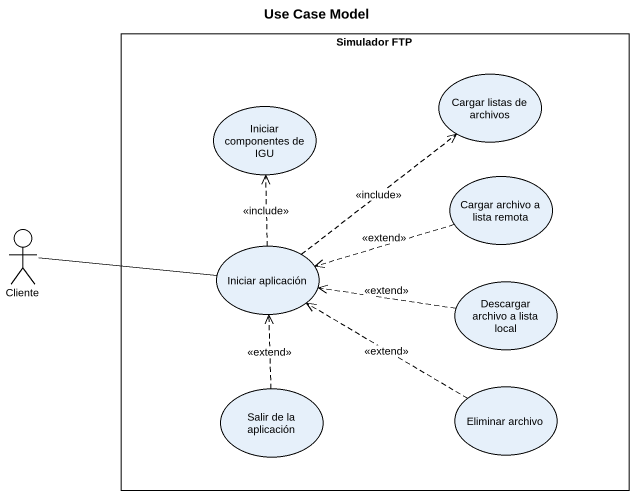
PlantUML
@startuml
title Use Case Model
rectangle "Simulador FTP" as Simulador_FTP {
  usecase "Cargar listas de archivos" as Cargar_listas_de_archivos
  usecase "Iniciar componentes de IGU" as Iniciar_componentes_de_IGU
  usecase "Cargar archivo a lista remota" as Cargar_archivo_a_lista
  usecase "Iniciar aplicación" as Iniciar_aplicación
  usecase "Descargar archivo a lista local" as Descargar_archivo_a_lista
  usecase "Salir de la aplicación" as Salir_de_la_aplicación
  usecase "Eliminar archivo" as Eliminar_archivo
}
actor Cliente
Cargar_archivo_a_lista .left.> Iniciar_aplicación : <<extend>>
Cliente -right- Iniciar_aplicación
Iniciar_aplicación .up.> Cargar_listas_de_archivos : <<include>>
Iniciar_aplicación .up.> Iniciar_componentes_de_IGU : <<include>>
Descargar_archivo_a_lista .left.> Iniciar_aplicación : <<extend>>
Salir_de_la_aplicación .up.> Iniciar_aplicación : <<extend>>
Eliminar_archivo .left.> Iniciar_aplicación : <<extend>>
@enduml
